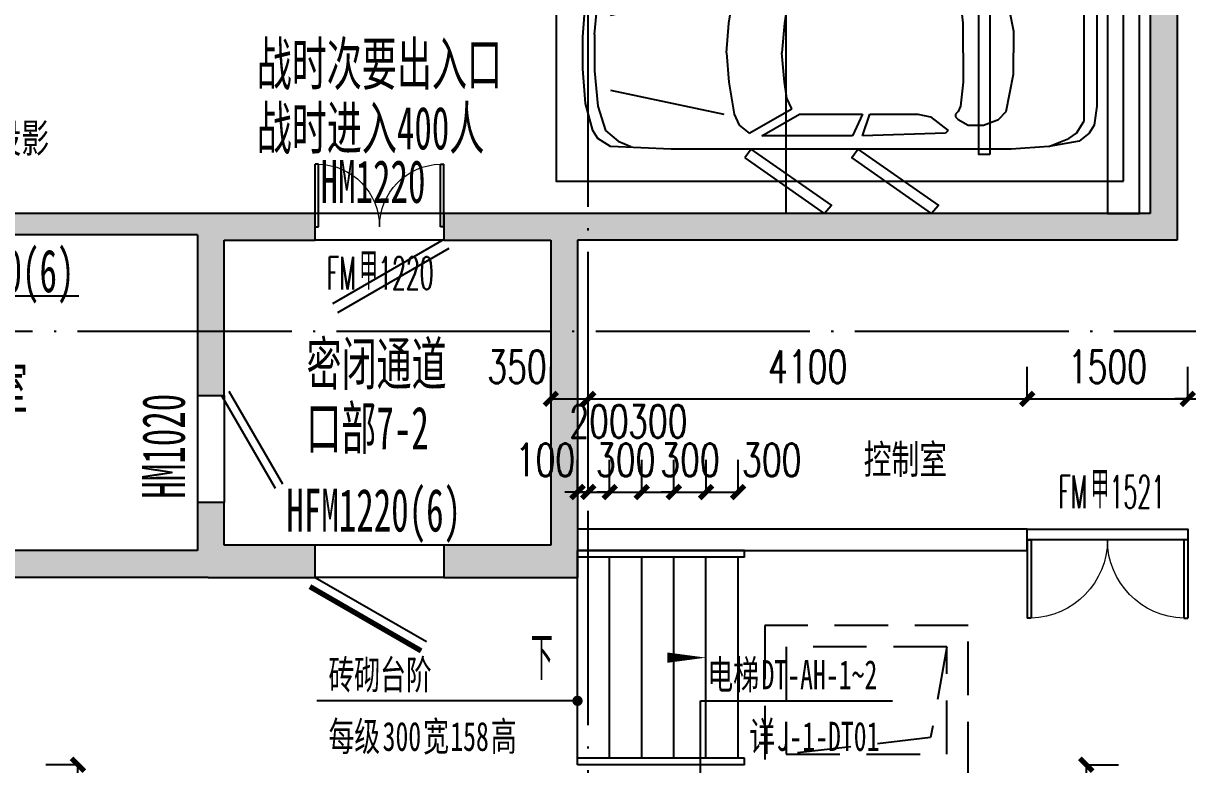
# Model space of a CAD drawing. Header units: millimetres. Extents: x 12325263 to 13848842, y -1463133 to 573208.
# Drawn here: x 12566120 to 12576997, y -1351937 to -1345012 of the extents above; entities that cross this region are included whole.
import ezdxf

# ---------------------------------------------------------------- set-up
doc = ezdxf.new("R2010")
doc.units = ezdxf.units.MM
doc.header["$LTSCALE"] = 1000
for name, pattern in [('ACAD_ISO02W100', [15, 12, -3]), ('DASHED2', [0.375, 0.25, -0.125]), ('DOTE', [2.42, 2, -0.2, 0.02, -0.2]), ('地下室负三层平面图$0$-3F平面$0$$AUDIT_BAD_LTYPE2', [0])]:
    doc.linetypes.add(name, pattern=pattern)
for name, color, linetype in [('A-ANNO-DIMS', 83, 'Continuous'), ('A-ANNO-IDEN', 2, 'Continuous'), ('A-ANNO-TEXT', 7, 'Continuous'), ('A-AXIS', 16, 'DOTE'), ('A-WALL', 5, 'Continuous'), ('A-WALL-PATT', 8, 'Continuous'), ('A_WALL(防火墙)', 151, 'Continuous'), ('AXIS', 3, 'Continuous'), ('DIM_SYMB', 3, 'Continuous'), ('DOOR_FIRE', 1, 'Continuous'), ('DOOR_FIRE_TEXT', 7, 'Continuous'), ('PUB_DIM', 83, 'Continuous'), ('PUB_HATCH', 8, 'Continuous'), ('PUB_TEXT', 7, 'Continuous'), ('STAIR', 2, 'Continuous'), ('人防墙', 6, 'Continuous'), ('人防门', 60, 'Continuous'), ('人防门编号', 73, 'Continuous'), ('商业酒店共享车位', 53, 'Continuous'), ('投影线', 6, 'ACAD_ISO02W100'), ('水沟+分水线', 133, 'Continuous')]:
    doc.layers.add(name, color=color, linetype=linetype)
doc.layers.add('人防口部编号', color=2, linetype='Continuous', lineweight=15)
doc.layers.add('人防文字', color=3, linetype='Continuous', lineweight=15)
doc.styles.add('_TCH_DIM', font='SIMPLEX.shx', dxfattribs={"width": 0.7, "bigfont": 'GBCBIG.shx'})
doc.styles.add('_TCH_DIM_T3', font='SIMPLEX.shx', dxfattribs={"width": 0.705882, "bigfont": 'GBCBIG.shx'})
doc.styles.add('_TCH_WINDOW', font='SIMPLEX', dxfattribs={"width": 0.7, "height": 3.5, "bigfont": 'GBCBIG'})
doc.styles.add('TITXV', font='', dxfattribs={"width": 0.7})
doc.styles.add('宋体', font='', dxfattribs={"width": 0.65})
doc.styles.add('标注宋体', font='', dxfattribs={"width": 0.6})
doc.styles.get('TITXV').set_extended_font_data('SimSun')
doc.styles.get('宋体').set_extended_font_data('SimSun')
doc.styles.get('标注宋体').set_extended_font_data('NSimSun')
doc.dimstyles.new('_TCH_ARCH&&120', dxfattribs={"dimtxt": 306, "dimasz": 120, "dimexe": 300, "dimexo": 360, "dimgap": 147, "dimtad": 1, "dimdec": 0, "dimzin": 0, "dimdsep": 46, "dimtxsty": '_TCH_DIM_T3', "dimblk": 'ARCHTICK', "dimcen": 0.09, "dimclrt": 7, "dimazin": 2, "dimtfac": 1, "dimtdec": 0, "dimtix": 1, "dimtmove": 2, "dimatfit": 3, "dimfxl": 1, "dimfxlon": 1, "dimtolj": 1, "dimtzin": 0, "dimarcsym": 0})

# ---------------------------------------------------------------- blocks, each defined once
blk = doc.blocks.new('asdgafgfadagagfdhdagdgfasdgagasdgdfgdsfh$DorLib2D$00000192')
at = {"color": 0}
blk.add_line((-0.5, 0.125), (0.366, 0.625), dxfattribs=at)
at = {"color": 0, "const_width": 0.0417}
blk.add_lwpolyline([(-0.5417, 0.1972), (0.3244, 0.6972)], dxfattribs=at)
blk = doc.blocks.new('asdgafgfadagagfdhdagdgfasdgagasdgdfgdsfh$DorLib2D$00000179')
at = {"color": 0}
for p, q in [((-0.54, 0.1693), (0.326, 0.6693)), ((-0.5, 0.1), (0.366, 0.6))]:
    blk.add_line(p, q, dxfattribs=at)
blk = doc.blocks.new('asdgafgf20230228-rf3')
at = {"layer": 'PUB_HATCH'}
for points in [[(33920, 28500), (33670, 28750), (33670, 13550), (33920, 13300)], [(24887, 13400), (24870, 13550), (22620, 13550), (22487, 13500), (22470, 13350), (24770, 13350)], [(25020, 13300), (25870, 13300), (25870, 13550), (24870, 13550), (24887, 13400)], [(28170, 13550), (27070, 13550), (27070, 13300), (28070, 13300), (28187, 13383)], [(33920, 13300), (33670, 13550), (28170, 13550), (28187, 13383), (28320, 13300)], [(24770, 13350), (24770, 11850), (25020, 11850), (25020, 13300), (24887, 13400)], [(28187, 13383), (28070, 13300), (28070, 10450), (28320, 10150), (28320, 13300)], [(25020, 10450), (25020, 10850), (24770, 10850), (24770, 10400), (24887, 10333)], [(24870, 10150), (25870, 10150), (25870, 10450), (25020, 10450), (24887, 10333)], [(28070, 10450), (27070, 10450), (27070, 10150), (28320, 10150)], [(24887, 10333), (24770, 10400), (22470, 10400), (22487, 10233), (22620, 10150), (24870, 10150)]]:
    blk.add_hatch(color=256, dxfattribs=at).paths.add_polyline_path(points)
at = {"layer": '人防墙'}
for p, q in [((33670, 28750), (33670, 13550)), ((33920, 28500), (33920, 13300)), ((24870, 13550), (22620, 13550)), ((25870, 13550), (24870, 13550)), ((25870, 13300), (25870, 13550)), ((28170, 13550), (27070, 13550)), ((27070, 13550), (27070, 13300)), ((33670, 13550), (28170, 13550)), ((24770, 13350), (22470, 13350)), ((24770, 13350), (24770, 11850)), ((25020, 13300), (25870, 13300)), ((25020, 11850), (25020, 13300)), ((27070, 13300), (28070, 13300)), ((28070, 13300), (28070, 10450)), ((33920, 13300), (28320, 13300)), ((28320, 13300), (28320, 10150)), ((24770, 11850), (25020, 11850)), ((25020, 10850), (24770, 10850)), ((24770, 10850), (24770, 10400)), ((25020, 10450), (25020, 10850)), ((25870, 10450), (25020, 10450)), ((25870, 10150), (25870, 10450)), ((28070, 10450), (27070, 10450)), ((27070, 10450), (27070, 10150)), ((24770, 10400), (22470, 10400)), ((24870, 10150), (22620, 10150)), ((24870, 10150), (25870, 10150)), ((27070, 10150), (28320, 10150))]:
    blk.add_line(p, q, dxfattribs=at)
at = {"layer": '人防门'}
for p, q in [((27070, 13550), (25870, 13550)), ((27070, 13300), (25870, 13300)), ((24770, 11850), (24770, 10850)), ((25020, 11850), (25020, 10850)), ((27070, 10450, 0), (25870, 10450, 0)), ((27070, 10150, 0), (25870, 10150, 0))]:
    blk.add_line(p, q, dxfattribs=at)
at = {"layer": '人防门编号'}
blk.add_line((21877, 12781), (23663, 12781), dxfattribs=at)
at = {"layer": '人防门'}
for name, p, xscale, yscale, zscale, rotation in [('asdgafgfadagagfdhdagdgfasdgagasdgdfgdsfh$DorLib2D$00000179', (26470, 13425), 1200, 1200, 250, 179.9995651947761), ('asdgafgfadagagfdhdagdgfasdgagasdgdfgdsfh$DorLib2D$00000179', (24895, 11350), 1000, 1000, 250, 269.9999792081879), ('asdgafgfadagagfdhdagdgfasdgagasdgdfgdsfh$DorLib2D$00000192', (26470, 10300), -1200, 1200, 300, 179.999549287185)]:
    blk.add_blockref(name, p, dxfattribs=dict(at, xscale=xscale, yscale=yscale, zscale=zscale, rotation=rotation))
at = {"layer": '人防口部编号', "style": '标注宋体', "width": 0.6}
blk.add_text('口部7-2', height=400, rotation=359.9999, dxfattribs=at).set_placement((25786, 11345, 0))
at = {"layer": '人防文字', "style": '标注宋体', "width": 0.6}
for s, p in [('战时次要出入口', (25323, 14747)), ('战时进入400人', (25323, 14147)), ('密闭通道', (25788, 11945, 0)), ('滤毒室', (22203, 11727))]:
    blk.add_text(s, height=400, rotation=359.9999, dxfattribs=at).set_placement(p)
at = {"layer": '人防门编号', "style": '标注宋体', "width": 0.6}
for s, rotation, p in [('HM1220', 359.9995, (25920, 13648)), ('HFM0820(6)', 359.9995, (21988, 12813, 0)), ('HM1020', 90, (24652, 10885, 1)), ('HFM1220(6)', 359.9995, (25600, 10578))]:
    blk.add_text(s, height=400, rotation=rotation, dxfattribs=at).set_placement(p)
blk = doc.blocks.new('asdfsfsdf')
at = {"color": 253, "linetype": '地下室负三层平面图$0$-3F平面$0$$AUDIT_BAD_LTYPE2', "transparency": 33554559, "extrusion": (0.000447791, 3.52996e-16, 1)}
for p, q in [((-725, -212, 0), (-825, -329, 0)), ((-500, -141, 0), (-725, -212, 0)), ((-169, -110, 0), (-500, -141, 0)), ((169, -110, 0), (-169, -110, 0)), ((169, -110, 0), (500, -141, 0)), ((500, -141, 0), (725, -212, 0)), ((725, -212, 0), (825, -329, 0)), ((-350, -259, 0), (-575, -1318, 0)), ((350, -259, 0), (575, -1318, 0)), ((-825, -329, 0), (-875, -447, 0)), ((825, -329, 0), (875, -447, 0)), ((-575, -1412, 0), (-675, -1459, 0)), ((-275, -1365, 0), (-575, -1412, 0)), ((0, -1341), (-275, -1365, 0)), ((0, -1341), (275, -1365, 0)), ((275, -1365, 0), (575, -1412, 0)), ((575, -1412, 0), (675, -1459, 0)), ((-675, -1459, 0), (-750, -1553, 0)), ((675, -1459, 0), (750, -1553, 0)), ((-750, -1553, 0), (-525, -1953, 0)), ((750, -1553, 0), (525, -1953, 0)), ((-775, -2518, 0), (-775, -1671, 0)), ((-775, -1671, 0), (-575, -2024, 0)), ((775, -1671, 0), (575, -2024, 0)), ((775, -2518, 0), (775, -1671, 0)), ((-525, -1953, 0), (-425, -1906, 0)), ((-425, -1906, 0), (-275, -1882, 0)), ((-275, -1882, 0), (0, -1859)), ((275, -1882, 0), (0, -1859)), ((425, -1906, 0), (275, -1882, 0)), ((525, -1953, 0), (425, -1906, 0)), ((-575, -2024, 0), (-575, -2612, 0)), ((575, -2024, 0), (575, -2612, 0)), ((-575, -2612, 0), (-775, -2518, 0)), ((575, -2612, 0), (775, -2518, 0)), ((-775, -2612, 0), (-575, -2682, 0)), ((-750, -3388, 0), (-775, -2612, 0)), ((-575, -2682, 0), (-575, -3129, 0)), ((775, -2612, 0), (575, -2682, 0)), ((575, -2682, 0), (575, -3129, 0)), ((750, -3388, 0), (775, -2612, 0)), ((-575, -3129, 0), (-600, -3247, 0)), ((575, -3129, 0), (600, -3247, 0)), ((-600, -3247, 0), (-725, -3412, 0)), ((600, -3247, 0), (725, -3412, 0)), ((-725, -3412, 0), (-750, -3388, 0)), ((725, -3412, 0), (750, -3388, 0)), ((-625, -3506, 0), (-675, -3600, 0)), ((-600, -3482, 0), (-625, -3506, 0)), ((-575, -3482, 0), (-600, -3482, 0)), ((-550, -3506, 0), (-575, -3482, 0)), ((-500, -3529, 0), (-550, -3506, 0)), ((-275, -3553, 0), (-500, -3529, 0)), ((0, -3553), (-275, -3553, 0)), ((0, -3553), (275, -3553, 0)), ((275, -3553, 0), (500, -3529, 0)), ((500, -3529, 0), (550, -3506, 0)), ((550, -3506, 0), (575, -3482, 0)), ((575, -3482, 0), (600, -3482, 0)), ((600, -3482, 0), (625, -3506, 0)), ((625, -3506, 0), (675, -3600, 0)), ((-675, -3600, 0), (-675, -3741, 0)), ((675, -3600, 0), (675, -3741, 0)), ((-675, -3741, 0), (-625, -3882, 0)), ((675, -3741, 0), (625, -3882, 0)), ((-625, -3882, 0), (-550, -3953, 0)), ((625, -3882, 0), (550, -3953, 0)), ((-550, -3953, 0), (-200, -4024, 0)), ((-200, -4024, 0), (0, -4024)), ((200, -4024, 0), (0, -4024)), ((550, -3953, 0), (200, -4024, 0)), ((-875, -4353, 0), (-800, -4541, 0)), ((875, -4353, 0), (800, -4541, 0)), ((-800, -4541, 0), (-750, -4612, 0)), ((800, -4541, 0), (750, -4612, 0)), ((-750, -4612, 0), (-641, -4680, 0)), ((750, -4612, 0), (641, -4680, 0)), ((641, -4680, 0), (-641, -4680, 0))]:
    blk.add_line(p, q, dxfattribs=at)
for points in [[(-475, -24), (-150, 0), (150, 0), (475, -24), (725, -94), (800, -141), (875, -259), (900, -824), (900, -4000), (875, -4353), (825, -4635), (750, -4729), (675, -4776), (500, -4800), (-500, -4800), (-675, -4776), (-750, -4729), (-825, -4635), (-875, -4353), (-900, -4000), (-900, -824), (-875, -259), (-800, -141), (-725, -94)], [(-982, -1513), (-1500, -2253), (-1425, -2321), (-900, -1571)]]:
    blk.add_lwpolyline(points, close=True, dxfattribs=at)
at = {"color": 253, "linetype": '地下室负三层平面图$0$-3F平面$0$$AUDIT_BAD_LTYPE2', "transparency": 33554559, "extrusion": (0.000447791, 3.52996e-16, 1), "elevation": 0}
for points in [[(982, -1513), (1500, -2253), (1425, -2321), (900, -1571)], [(-900, -2571), (-982, -2513), (-1500, -3253), (-1425, -3321)], [(982, -2513), (1500, -3253), (1425, -3321), (900, -2571)]]:
    blk.add_lwpolyline(points, close=True, dxfattribs=at)
blk = doc.blocks.new('A$C06465456')
for points in [[(0, 5300), (2400, 5300), (2400, 0), (0, 0)], [(250, 4050), (250, 3950), (2150, 3950), (2150, 4050)]]:
    blk.add_lwpolyline(points, close=True)
at = {"xscale": -1, "rotation": 180}
blk.add_blockref('asdfsfsdf', (1200, 250), dxfattribs=at)
blk = doc.blocks.new('agadgsgh')
at = {"layer": '投影线', "linetype": 'DASHED2', "ltscale": 2}
for points in [[(-1250, -49750), (650, -49750), (650, -48350), (-1250, -48350)], [(-1050, -49550), (450, -49550), (450, -48550), (-1050, -48550)]]:
    blk.add_lwpolyline(points, close=True, dxfattribs=at)
blk.add_lwpolyline([(450, -48550), (298, -49397), (-1050, -49550)], dxfattribs=at)
blk = doc.blocks.new('qlzw')
at = {"layer": 'A-AXIS'}
for p, q in [((12437966.8, 979489.8), (12437966.8, 1082089.8)), ((12411416.8, 1033989.8), (12486866.8, 1033989.8))]:
    blk.add_line(p, q, dxfattribs=at)
blk = doc.blocks.new('_ArchTick')
at = {"color": 0, "linetype": 'ByBlock', "const_width": 0.4}
blk.add_lwpolyline([(-0.5, -0.5), (0.5, 0.5)], dxfattribs=at)
blk = doc.blocks.new('*D3284')
at = {"layer": 'A-ANNO-DIMS', "color": 0, "lineweight": -2, "transparency": 16777216}
for p, q in [((12572497, -1349391), (12572497, -1349090)), ((12572797, -1349391), (12572797, -1349090)), ((12572497, -1349390), (12572797, -1349390))]:
    blk.add_line(p, q, dxfattribs=at)
at = {"layer": 'Defpoints', "color": 0, "transparency": 16777216}
for p in [(12572797, -1349390), (12572497, -1349997), (12572797, -1349997)]:
    blk.add_point(p, dxfattribs=at)
at = {"layer": 'A-ANNO-DIMS', "color": 0, "lineweight": -2, "transparency": 16777216, "xscale": 120, "yscale": 120, "zscale": 120, "rotation": 180}
blk.add_blockref('_ArchTick', (12572497, -1349390), dxfattribs=at)
at = {"layer": 'A-ANNO-DIMS', "color": 0, "lineweight": -2, "transparency": 16777216, "xscale": 120, "yscale": 120, "zscale": 120}
blk.add_blockref('_ArchTick', (12572797, -1349390), dxfattribs=at)
at = {"layer": 'A-ANNO-DIMS', "color": 7, "transparency": 16777216, "insert": (12573111, -1349090), "char_height": 306, "attachment_point": 5, "style": '_TCH_DIM_T3'}
blk.add_mtext('\\A1;300', dxfattribs=at)
blk = doc.blocks.new('*D3285')
at = {"layer": 'A-ANNO-DIMS', "color": 0, "lineweight": -2, "transparency": 16777216}
for p, q in [((12572197, -1349391), (12572197, -1349090)), ((12572497, -1349391), (12572497, -1349090)), ((12572197, -1349390), (12572077, -1349390)), ((12572197, -1349390), (12572497, -1349390)), ((12572497, -1349390), (12572617, -1349390))]:
    blk.add_line(p, q, dxfattribs=at)
at = {"layer": 'Defpoints', "color": 0, "transparency": 16777216}
for p in [(12572497, -1349390), (12572197, -1349997), (12572497, -1349997)]:
    blk.add_point(p, dxfattribs=at)
at = {"layer": 'A-ANNO-DIMS', "color": 0, "lineweight": -2, "transparency": 16777216, "xscale": 120, "yscale": 120, "zscale": 120}
blk.add_blockref('_ArchTick', (12572197, -1349390), dxfattribs=at)
at = {"layer": 'A-ANNO-DIMS', "color": 0, "lineweight": -2, "transparency": 16777216, "xscale": 120, "yscale": 120, "zscale": 120, "rotation": 180}
blk.add_blockref('_ArchTick', (12572497, -1349390), dxfattribs=at)
at = {"layer": 'A-ANNO-DIMS', "color": 7, "transparency": 16777216, "insert": (12572347, -1349090), "char_height": 306, "attachment_point": 5, "style": '_TCH_DIM_T3'}
blk.add_mtext('\\A1;300', dxfattribs=at)
blk = doc.blocks.new('*D3286')
at = {"layer": 'A-ANNO-DIMS', "color": 0, "lineweight": -2, "transparency": 16777216}
for p, q in [((12571897, -1349391), (12571897, -1349090)), ((12572197, -1349391), (12572197, -1349090)), ((12571897, -1349390), (12572197, -1349390))]:
    blk.add_line(p, q, dxfattribs=at)
at = {"layer": 'Defpoints', "color": 0, "transparency": 16777216}
for p in [(12572197, -1349390), (12571897, -1349997), (12572197, -1349997)]:
    blk.add_point(p, dxfattribs=at)
at = {"layer": 'A-ANNO-DIMS', "color": 0, "lineweight": -2, "transparency": 16777216, "xscale": 120, "yscale": 120, "zscale": 120, "rotation": 180}
blk.add_blockref('_ArchTick', (12571897, -1349390), dxfattribs=at)
at = {"layer": 'A-ANNO-DIMS', "color": 0, "lineweight": -2, "transparency": 16777216, "xscale": 120, "yscale": 120, "zscale": 120}
blk.add_blockref('_ArchTick', (12572197, -1349390), dxfattribs=at)
at = {"layer": 'A-ANNO-DIMS', "color": 7, "transparency": 16777216, "insert": (12572047, -1348730), "char_height": 306, "attachment_point": 5, "style": '_TCH_DIM_T3'}
blk.add_mtext('\\A1;300', dxfattribs=at)
blk = doc.blocks.new('*D3287')
at = {"layer": 'A-ANNO-DIMS', "color": 0, "lineweight": -2, "transparency": 16777216}
for p, q in [((12571597, -1349391), (12571597, -1349090)), ((12571897, -1349391), (12571897, -1349090)), ((12571597, -1349390), (12571477, -1349390)), ((12571597, -1349390), (12571897, -1349390)), ((12571897, -1349390), (12572017, -1349390))]:
    blk.add_line(p, q, dxfattribs=at)
at = {"layer": 'Defpoints', "color": 0, "transparency": 16777216}
for p in [(12571897, -1349390), (12571597, -1349997), (12571897, -1349997)]:
    blk.add_point(p, dxfattribs=at)
at = {"layer": 'A-ANNO-DIMS', "color": 0, "lineweight": -2, "transparency": 16777216, "xscale": 120, "yscale": 120, "zscale": 120}
blk.add_blockref('_ArchTick', (12571597, -1349390), dxfattribs=at)
at = {"layer": 'A-ANNO-DIMS', "color": 0, "lineweight": -2, "transparency": 16777216, "xscale": 120, "yscale": 120, "zscale": 120, "rotation": 180}
blk.add_blockref('_ArchTick', (12571897, -1349390), dxfattribs=at)
at = {"layer": 'A-ANNO-DIMS', "color": 7, "transparency": 16777216, "insert": (12571747, -1349090), "char_height": 306, "attachment_point": 5, "style": '_TCH_DIM_T3'}
blk.add_mtext('\\A1;300', dxfattribs=at)
blk = doc.blocks.new('*D3288')
at = {"layer": 'A-ANNO-DIMS', "color": 0, "lineweight": -2, "transparency": 16777216}
for p, q in [((12571397, -1349391), (12571397, -1349090)), ((12571597, -1349391), (12571597, -1349090)), ((12571397, -1349390), (12571277, -1349390)), ((12571397, -1349390), (12571597, -1349390)), ((12571597, -1349390), (12571717, -1349390))]:
    blk.add_line(p, q, dxfattribs=at)
at = {"layer": 'Defpoints', "color": 0, "transparency": 16777216}
for p in [(12571597, -1349390), (12571397, -1349997), (12571597, -1349997)]:
    blk.add_point(p, dxfattribs=at)
at = {"layer": 'A-ANNO-DIMS', "color": 0, "lineweight": -2, "transparency": 16777216, "xscale": 120, "yscale": 120, "zscale": 120}
blk.add_blockref('_ArchTick', (12571397, -1349390), dxfattribs=at)
at = {"layer": 'A-ANNO-DIMS', "color": 0, "lineweight": -2, "transparency": 16777216, "xscale": 120, "yscale": 120, "zscale": 120, "rotation": 180}
blk.add_blockref('_ArchTick', (12571597, -1349390), dxfattribs=at)
at = {"layer": 'A-ANNO-DIMS', "color": 7, "transparency": 16777216, "insert": (12571497, -1348730), "char_height": 306, "attachment_point": 5, "style": '_TCH_DIM_T3'}
blk.add_mtext('\\A1;200', dxfattribs=at)
blk = doc.blocks.new('*D3289')
at = {"layer": 'A-ANNO-DIMS', "color": 0, "lineweight": -2, "transparency": 16777216}
for p, q in [((12571297, -1349391), (12571297, -1349090)), ((12571397, -1349391), (12571397, -1349090)), ((12571297, -1349390), (12571177, -1349390)), ((12571297, -1349390), (12571397, -1349390)), ((12571397, -1349390), (12571517, -1349390))]:
    blk.add_line(p, q, dxfattribs=at)
at = {"layer": 'Defpoints', "color": 0, "transparency": 16777216}
for p in [(12571397, -1349390), (12571297, -1349997), (12571397, -1349997)]:
    blk.add_point(p, dxfattribs=at)
at = {"layer": 'A-ANNO-DIMS', "color": 0, "lineweight": -2, "transparency": 16777216, "xscale": 120, "yscale": 120, "zscale": 120}
blk.add_blockref('_ArchTick', (12571297, -1349390), dxfattribs=at)
at = {"layer": 'A-ANNO-DIMS', "color": 0, "lineweight": -2, "transparency": 16777216, "xscale": 120, "yscale": 120, "zscale": 120, "rotation": 180}
blk.add_blockref('_ArchTick', (12571397, -1349390), dxfattribs=at)
at = {"layer": 'A-ANNO-DIMS', "color": 7, "transparency": 16777216, "insert": (12570997, -1349090), "char_height": 306, "attachment_point": 5, "style": '_TCH_DIM_T3'}
blk.add_mtext('\\A1;100', dxfattribs=at)
blk = doc.blocks.new('*D3494')
at = {"layer": 'Defpoints', "color": 0, "transparency": 16777216}
for p in [(12575397, -1351937), (12576050, -1351937), (12575397, -1354487)]:
    blk.add_point(p, dxfattribs=at)
at = {"layer": 'PUB_DIM', "color": 0, "lineweight": -2, "transparency": 16777216}
for p, q in [((12576049, -1351937), (12576350, -1351937)), ((12576050, -1354487), (12576050, -1351937)), ((12576049, -1354487), (12576350, -1354487))]:
    blk.add_line(p, q, dxfattribs=at)
at = {"layer": 'PUB_DIM', "color": 0, "lineweight": -2, "transparency": 16777216, "xscale": 120, "yscale": 120, "zscale": 120}
for p, rotation in [((12576050, -1351937), 90), ((12576050, -1354487), 270)]:
    blk.add_blockref('_ArchTick', p, dxfattribs=dict(at, rotation=rotation))
at = {"layer": 'PUB_DIM', "color": 7, "transparency": 16777216, "insert": (12575750, -1353212), "char_height": 306, "attachment_point": 5, "rotation": 90, "style": '_TCH_DIM_T3'}
blk.add_mtext('\\A1;2550', dxfattribs=at)
blk = doc.blocks.new('*D3541')
at = {"layer": 'Defpoints', "color": 0, "transparency": 16777216}
for p in [(12566630, -1351937), (12567297, -1351937), (12567297, -1354487)]:
    blk.add_point(p, dxfattribs=at)
at = {"layer": 'PUB_DIM', "color": 0, "lineweight": -2, "transparency": 16777216}
for p, q in [((12566631, -1351937), (12566330, -1351937)), ((12566630, -1354487), (12566630, -1351937)), ((12566631, -1354487), (12566330, -1354487))]:
    blk.add_line(p, q, dxfattribs=at)
at = {"layer": 'PUB_DIM', "color": 0, "lineweight": -2, "transparency": 16777216, "xscale": 120, "yscale": 120, "zscale": 120}
for p, rotation in [((12566630, -1351937), 89.99966621028747), ((12566630, -1354487), 269.9996662102875)]:
    blk.add_blockref('_ArchTick', p, dxfattribs=dict(at, rotation=rotation))
at = {"layer": 'PUB_DIM', "color": 7, "transparency": 16777216, "insert": (12566330, -1353212), "char_height": 306, "attachment_point": 5, "rotation": 89.9997, "style": '_TCH_DIM_T3'}
blk.add_mtext('\\A1;2550', dxfattribs=at)
blk = doc.blocks.new('*D3638')
at = {"layer": 'Defpoints', "color": 0, "transparency": 16777216}
for p in [(12571397, -1348520), (12571047, -1349387), (12571397, -1349387)]:
    blk.add_point(p, dxfattribs=at)
at = {"layer": 'PUB_DIM', "color": 0, "lineweight": -2, "transparency": 16777216}
for p, q in [((12571047, -1348521), (12571047, -1348220)), ((12571397, -1348521), (12571397, -1348220)), ((12571047, -1348520), (12571397, -1348520))]:
    blk.add_line(p, q, dxfattribs=at)
at = {"layer": 'PUB_DIM', "color": 0, "lineweight": -2, "transparency": 16777216, "xscale": 120, "yscale": 120, "zscale": 120, "rotation": 180}
blk.add_blockref('_ArchTick', (12571047, -1348520), dxfattribs=at)
at = {"layer": 'PUB_DIM', "color": 0, "lineweight": -2, "transparency": 16777216, "xscale": 120, "yscale": 120, "zscale": 120}
blk.add_blockref('_ArchTick', (12571397, -1348520), dxfattribs=at)
at = {"layer": 'PUB_DIM', "color": 7, "transparency": 16777216, "insert": (12570732, -1348220), "char_height": 306, "attachment_point": 5, "style": '_TCH_DIM_T3'}
blk.add_mtext('\\A1;350', dxfattribs=at)
blk = doc.blocks.new('*D3639')
at = {"layer": 'Defpoints', "color": 0, "transparency": 16777216}
for p in [(12575497, -1348520), (12571397, -1349387), (12575497, -1349387)]:
    blk.add_point(p, dxfattribs=at)
at = {"layer": 'PUB_DIM', "color": 0, "lineweight": -2, "transparency": 16777216}
for p, q in [((12571397, -1348521), (12571397, -1348220)), ((12575497, -1348521), (12575497, -1348220)), ((12571397, -1348520), (12575497, -1348520))]:
    blk.add_line(p, q, dxfattribs=at)
at = {"layer": 'PUB_DIM', "color": 0, "lineweight": -2, "transparency": 16777216, "xscale": 120, "yscale": 120, "zscale": 120, "rotation": 180}
blk.add_blockref('_ArchTick', (12571397, -1348520), dxfattribs=at)
at = {"layer": 'PUB_DIM', "color": 0, "lineweight": -2, "transparency": 16777216, "xscale": 120, "yscale": 120, "zscale": 120}
blk.add_blockref('_ArchTick', (12575497, -1348520), dxfattribs=at)
at = {"layer": 'PUB_DIM', "color": 7, "transparency": 16777216, "insert": (12573447, -1348220), "char_height": 306, "attachment_point": 5, "style": '_TCH_DIM_T3'}
blk.add_mtext('\\A1;4100', dxfattribs=at)
blk = doc.blocks.new('*D3640')
at = {"layer": 'Defpoints', "color": 0, "transparency": 16777216}
for p in [(12576997, -1348520), (12575497, -1349387), (12576997, -1349387)]:
    blk.add_point(p, dxfattribs=at)
at = {"layer": 'PUB_DIM', "color": 0, "lineweight": -2, "transparency": 16777216}
for p, q in [((12575497, -1348521), (12575497, -1348220)), ((12576997, -1348521), (12576997, -1348220)), ((12575497, -1348520), (12576997, -1348520))]:
    blk.add_line(p, q, dxfattribs=at)
at = {"layer": 'PUB_DIM', "color": 0, "lineweight": -2, "transparency": 16777216, "xscale": 120, "yscale": 120, "zscale": 120, "rotation": 180}
blk.add_blockref('_ArchTick', (12575497, -1348520), dxfattribs=at)
at = {"layer": 'PUB_DIM', "color": 0, "lineweight": -2, "transparency": 16777216, "xscale": 120, "yscale": 120, "zscale": 120}
blk.add_blockref('_ArchTick', (12576997, -1348520), dxfattribs=at)
at = {"layer": 'PUB_DIM', "color": 7, "transparency": 16777216, "insert": (12576247, -1348220), "char_height": 306, "attachment_point": 5, "style": '_TCH_DIM_T3'}
blk.add_mtext('\\A1;1500', dxfattribs=at)
blk = doc.blocks.new('*D3641')
at = {"layer": 'Defpoints', "color": 0, "transparency": 16777216}
for p in [(12577997, -1348520), (12576997, -1349387), (12577997, -1349387)]:
    blk.add_point(p, dxfattribs=at)
at = {"layer": 'PUB_DIM', "color": 0, "lineweight": -2, "transparency": 16777216}
for p, q in [((12576997, -1348521), (12576997, -1348220)), ((12577997, -1348521), (12577997, -1348220)), ((12576997, -1348520), (12576877, -1348520)), ((12576997, -1348520), (12577997, -1348520)), ((12577997, -1348520), (12578117, -1348520))]:
    blk.add_line(p, q, dxfattribs=at)
at = {"layer": 'PUB_DIM', "color": 0, "lineweight": -2, "transparency": 16777216, "xscale": 120, "yscale": 120, "zscale": 120}
blk.add_blockref('_ArchTick', (12576997, -1348520), dxfattribs=at)
at = {"layer": 'PUB_DIM', "color": 0, "lineweight": -2, "transparency": 16777216, "xscale": 120, "yscale": 120, "zscale": 120, "rotation": 180}
blk.add_blockref('_ArchTick', (12577997, -1348520), dxfattribs=at)
at = {"layer": 'PUB_DIM', "color": 7, "transparency": 16777216, "insert": (12577497, -1348220), "char_height": 306, "attachment_point": 5, "style": '_TCH_DIM_T3'}
blk.add_mtext('\\A1;1000', dxfattribs=at)
blk = doc.blocks.new('$DorLib2D$00000002')
for p, q in [((-0.5, 0), (-0.5, 0.4875)), ((-0.475, 0.4875), (-0.5, 0.4875)), ((-0.475, 0), (-0.475, 0.4875)), ((0.475, 0), (0.475, 0.4875)), ((0.475, 0.4875), (0.5, 0.4875)), ((0.5, 0), (0.5, 0.4875)), ((-0.5, 0), (-0.475, 0)), ((0.5, 0), (0.475, 0))]:
    blk.add_line(p, q)
at = {"lineweight": 13}
for centre, start, end in [((-0.4875, 0), 0, 88.53072), ((0.4875, 0), 91.46928, 180)]:
    blk.add_arc(centre, 0.4875, start, end, dxfattribs=at)

msp = doc.modelspace()

# ---------------------------------------------------------------- hatches: boundary and pattern name
at = {"layer": 'A-WALL-PATT'}
h = msp.add_hatch(dxfattribs=at)
h.set_pattern_fill('ANSI37', color=252, scale=400)
h.set_pattern_definition([(45, (0, 0), (-449.012806, 449.012806), []), (135, (0, 0), (-449.012806, -449.012806), [])])
h.paths.add_polyline_path([(12504241.6, -1283958), (12637591.6, -1283958), (12637591.6, -1405608), (12504241.6, -1405608)])
h.paths.add_polyline_path([(12536667.4, -1284257.5), (12508912.2, -1303721.7), (12510476.6, -1305952.6), (12510476.6, -1360683.5), (12523697, -1360697.5), (12523657.2, -1398386.8), (12613949.5, -1398386.7), (12628138.6, -1317575.9), (12611264, -1314613), (12574996.8, -1314613), (12574997.8, -1307236.8), (12568296.8, -1307236.8), (12568296.8, -1310085.9), (12554779.2, -1310084.1)], flags=16)

# ---------------------------------------------------------------- linework, layer by layer
at = {"layer": 'A-ANNO-IDEN'}
for p, q in [((12572446.8, -1353374.3), (12572446.8, -1351339.9)), ((12572446.8, -1351339.9), (12574240, -1351339.9))]:
    msp.add_line(p, q, dxfattribs=at)
at = {"layer": 'A-WALL'}
for p, q in [((12575496.8, -1349736.8), (12571296.8, -1349736.8)), ((12571296.8, -1349736.8), (12571296.8, -1349936.8)), ((12575496.8, -1349936.8), (12575496.8, -1349736.8)), ((12571296.8, -1349936.8), (12575496.8, -1349936.8))]:
    msp.add_line(p, q, dxfattribs=at)
at = {"layer": 'AXIS'}
for p, q in [((12570835.7, -1351339.9), (12568862.4, -1351339.9)), ((12571296.8, -1351339.9), (12570835.7, -1351339.9))]:
    msp.add_line(p, q, dxfattribs=at)
at = {"layer": 'AXIS', "const_width": 48}
msp.add_lwpolyline([(12571320.8, -1351339.9, 1), (12571272.8, -1351339.9, 1)], format="xyb", close=True, dxfattribs=at)
at = {"layer": 'DIM_SYMB'}
msp.add_lwpolyline([(12571146.8, -1350936.8, 0, 0, 0), (12572496.8, -1350936.8, 0, 96, 0), (12572136.8, -1350936.8, 0, 0, 0)], format="xyseb", dxfattribs=at)
at = {"layer": 'DOOR_FIRE'}
msp.add_lwpolyline([(12575496.8, -1349736.8), (12576996.8, -1349736.8), (12576996.8, -1349836.8), (12575496.8, -1349836.8)], close=True, dxfattribs=at)
at = {"layer": 'STAIR'}
for p, q in [((12572856.8, -1349936.8), (12571296.8, -1349936.8)), ((12571296.8, -1349996.8), (12571296.8, -1349936.8)), ((12572796.8, -1349936.8), (12571296.8, -1349936.8)), ((12571296.8, -1349996.8), (12571296.8, -1349936.8)), ((12572856.8, -1349996.8), (12572856.8, -1349936.8)), ((12572856.8, -1349996.8), (12571296.8, -1349996.8)), ((12571296.8, -1351876.8), (12571296.8, -1349996.8)), ((12571596.8, -1351876.8), (12571596.8, -1349996.8)), ((12571896.8, -1351876.8), (12571896.8, -1349996.8)), ((12572196.8, -1351876.8), (12572196.8, -1349996.8)), ((12572496.8, -1351876.8), (12572496.8, -1349996.8)), ((12572796.8, -1351876.8), (12572796.8, -1349996.8)), ((12572856.8, -1351876.8), (12571296.8, -1351876.8)), ((12571296.8, -1351936.8), (12571296.8, -1351876.8)), ((12571296.8, -1351936.8), (12571296.8, -1351876.8)), ((12572856.8, -1351936.8), (12571296.8, -1351936.8)), ((12572796.8, -1351936.8), (12571296.8, -1351936.8)), ((12572856.8, -1351936.8), (12572856.8, -1351876.8))]:
    msp.add_line(p, q, dxfattribs=at)
at = {"layer": '水沟+分水线'}
msp.add_line((12573246.8, -1346786.9), (12573246.8, -1342886.8), dxfattribs=at)
msp.add_lwpolyline([(12575846.8, -1342686.8), (12576246.8, -1342686.8), (12576246.8, -1346786.9), (12576546.8, -1346786.9), (12576546.8, -1331786.8), (12576246.8, -1331786.8), (12576246.8, -1342386.8), (12575846.8, -1342386.8)], dxfattribs=at)

# ---------------------------------------------------------------- block references
msp.add_blockref('agadgsgh', (12574297.1, -1302286.9))
at = {"layer": 'A_WALL(防火墙)'}
msp.add_blockref('qlzw', (133430, -2381876.5), dxfattribs=at)
at = {"layer": 'DOOR_FIRE'}
for p, xscale, yscale, zscale, rotation in [((12569446.8, -1346911.8), 1200, -1200, 100, 180), ((12576246.8, -1349836.8), 1500, -1500, 200, 359.9999999999147)]:
    msp.add_blockref('$DorLib2D$00000002', p, dxfattribs=dict(at, xscale=xscale, yscale=yscale, zscale=zscale, rotation=rotation))
at = {"layer": '人防墙'}
msp.add_blockref('asdgafgf20230228-rf3', (12542976.8, -1360336.8), dxfattribs=at)
at = {"layer": '商业酒店共享车位', "xscale": -1, "rotation": 270}
msp.add_blockref('A$C06465456', (12571096.8, -1346486.7, 0), dxfattribs=at)

# ---------------------------------------------------------------- texts
at = {"layer": 'A-ANNO-TEXT'}
for s, style, width, p in [('上方风井投影', 'TITXV', 0.7, (12564803.6, -1346220)), ('控制室', 'TITXV', 0.7, (12573970, -1349220, 0)), ('电梯', '宋体', 0.65, (12572509.8, -1351231.9)), ('DT-AH-1~2', '宋体', 0.65, (12573015.3, -1351231.9)), ('详', '宋体', 0.65, (12572902.8, -1351807.9)), ('J-1-DT01', '宋体', 0.65, (12573155.5, -1351807.9))]:
    msp.add_text(s, height=271.9, dxfattribs=dict(at, style=style, width=width)).set_placement(p)
at = {"layer": 'DOOR_FIRE_TEXT', "style": '_TCH_WINDOW'}
for s, height, width, p in [('甲', 347.2, 0.7, (12569257.6, -1347498.2)), ('FM', 306, 0.494118, (12568955.2, -1347498.2)), ('1220', 306, 0.494118, (12569434.5, -1347498.2)), ('甲', 347.2, 0.7, (12576089.9, -1349541.8)), ('FM', 306, 0.494118, (12575787.5, -1349541.8)), ('1521', 306, 0.494118, (12576266.9, -1349541.8))]:
    msp.add_text(s, height=height, dxfattribs=dict(at, width=width)).set_placement(p)
at = {"layer": 'PUB_TEXT'}
for s, height, style, width, p in [('下', 405.1, '_TCH_DIM', 0.7, (12570861.2, -1351146.8)), ('砖砌台阶', 271.9, '宋体', 0.65, (12568970.4, -1351231.9)), ('每级', 271.9, '宋体', 0.65, (12568970.4, -1351807.9)), ('宽', 271.9, '宋体', 0.65, (12569855, -1351807.9)), ('高', 271.9, '宋体', 0.65, (12570486.9, -1351807.9)), ('300', 271.9, '宋体', 0.65, (12569475.9, -1351807.9)), ('158', 271.9, '宋体', 0.65, (12570107.8, -1351807.9))]:
    msp.add_text(s, height=height, dxfattribs=dict(at, style=style, width=width)).set_placement(p)

# ---------------------------------------------------------------- dimensions: what is measured, and where the dimension line sits
at = {"layer": 'A-ANNO-DIMS'}
for base, p1, p2, picture, middle in [((12571596.8, -1349390), (12571396.8, -1349996.8), (12571596.8, -1349996.8), '*D3288', (12571496.8, -1348730)), ((12572196.8, -1349390), (12571896.8, -1349996.8), (12572196.8, -1349996.8), '*D3286', (12572046.8, -1348730)), ((12571396.8, -1349390), (12571296.8, -1349996.8), (12571396.8, -1349996.8), '*D3289', (12570996.8, -1349090)), ((12572796.8, -1349390), (12572496.8, -1349996.8), (12572796.8, -1349996.8), '*D3284', (12573111.2, -1349090))]:
    dim = msp.add_linear_dim(base=base, p1=p1, p2=p2, angle=0, dimstyle='_TCH_ARCH&&120', dxfattribs=at)
    dim.commit()
    dim.dimension.update_dxf_attribs({"geometry": picture, "text_midpoint": middle, "dimtype": 129})
for p1, p2, picture, middle in [((12571596.8, -1349996.8), (12571896.8, -1349996.8), '*D3287', (12571746.8, -1349090)), ((12572196.8, -1349996.8), (12572496.8, -1349996.8), '*D3285', (12572346.8, -1349090))]:
    dim = msp.add_aligned_dim(p1=p1, p2=p2, distance=606.8, dimstyle='_TCH_ARCH&&120', dxfattribs=at)
    dim.commit()
    dim.dimension.update_dxf_attribs({"geometry": picture, "text_midpoint": middle})
at = {"layer": 'PUB_DIM'}
dim = msp.add_linear_dim(base=(12571396.8, -1348520), p1=(12571046.8, -1349386.8), p2=(12571396.8, -1349386.8), angle=360, dimstyle='_TCH_ARCH&&120', dxfattribs=at)
dim.commit()
dim.dimension.update_dxf_attribs({"geometry": '*D3638', "text_midpoint": (12570732.4, -1348220), "dimtype": 129})
for p1, p2, distance, picture, middle in [((12571396.8, -1349386.8), (12575496.8, -1349386.8), 866.8, '*D3639', (12573446.8, -1348220)), ((12575496.8, -1349386.8), (12576996.8, -1349386.8), 866.8, '*D3640', (12576246.8, -1348220)), ((12576996.8, -1349386.8), (12577996.8, -1349386.8), 866.8, '*D3641', (12577496.8, -1348220)), ((12567296.8, -1354486.8), (12567296.8, -1351936.8), 666.8, '*D3541', (12566330, -1353211.8)), ((12575396.8, -1354486.8), (12575396.8, -1351936.8), -653.2, '*D3494', (12575750, -1353211.8))]:
    dim = msp.add_aligned_dim(p1=p1, p2=p2, distance=distance, dimstyle='_TCH_ARCH&&120', dxfattribs=at)
    dim.commit()
    dim.dimension.update_dxf_attribs({"geometry": picture, "text_midpoint": middle})

doc.saveas('drawing.dxf')
